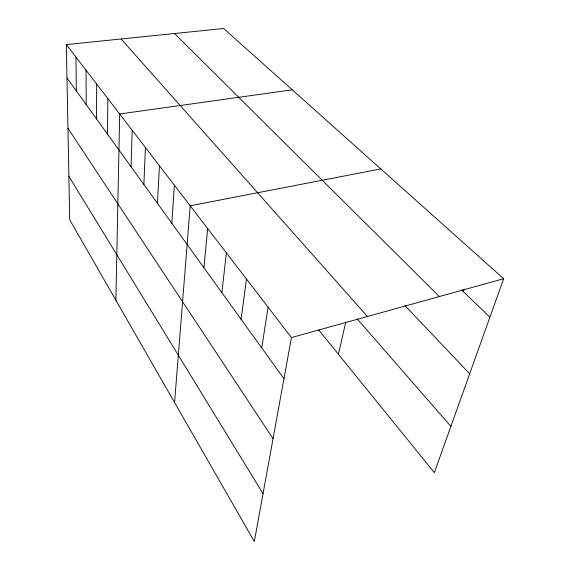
<?xml version="1.0" encoding="UTF-8"?>
<svg xmlns="http://www.w3.org/2000/svg" width="570" height="570" viewBox="0 0 570 570"><rect width="100%" height="100%" fill="white"/><g stroke="black" fill="none" stroke-linecap="round" stroke-linejoin="round"><path stroke-width="0.85" d="M96.558 118.938L96.658 84.032M107.452 134.036L107.851 98.603M115.881 300.233L119.672 113.986L292.239 89.811M131.064 166.761L132.169 130.252M143.882 184.53L145.4 147.473M157.448 203.34L159.429 165.735M171.841 223.29L174.342 185.143M174.562 402.491L190.209 205.798L380.789 168.927M203.925 267.757L207.672 228.527M221.865 292.631L226.383 252.873M241.089 319.271L246.468 279.022M261.737 347.892L268.099 307.166M66.341 44.581L291.448 337.568L254.327 541.5L69.711 219.771L66.341 44.581L223.625 28.5L503.659 278.709L434.354 472.644L318.651 329.88M338.416 354.276L345.805 321.964M463.367 291.74L464.194 289.211M291.448 337.568L503.659 278.709M461.451 289.909L489.929 317.141M174.484 33.523L439.37 296.543M405.028 305.684L469.687 373.763M121.089 38.981L367.472 316.485M357.255 318.972L450.891 426.374M66.982 77.94L283.96 378.701M67.951 128.286L273.051 438.658M68.877 176.379L263.034 493.663M75.938 57.071L76.359 90.936M86.034 70.203L86.205 104.588"/></g></svg>
